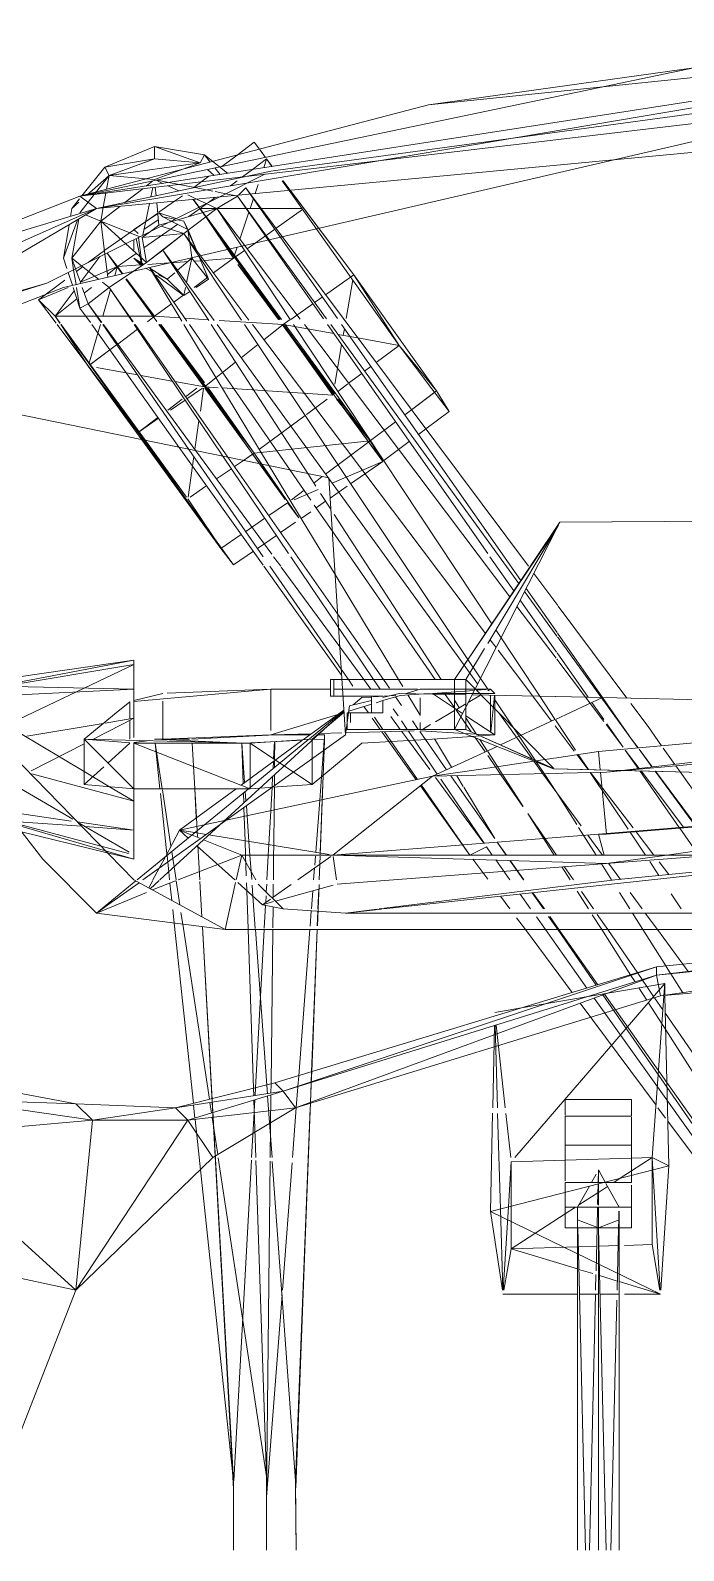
# Model space of a CAD drawing. Header units: millimetres. Extents: x -21051 to 202668, y -15646 to 13691.
# Drawn here: x -10255.4 to -10130.4, y -6365 to -6073.8 of the extents above; entities that cross this region are included whole.
import ezdxf

# ---------------------------------------------------------------- set-up
doc = ezdxf.new("R2010")
doc.units = ezdxf.units.MM
doc.layers.add('G-IMPT', color=8, linetype='Continuous', lineweight=5)
doc.layers.add('I-FURN', color=30, linetype='Continuous', lineweight=5)
doc.layers.get('0').off()
doc.layers.get('I-FURN').off()

# ---------------------------------------------------------------- blocks, each defined once
blk = doc.blocks.new('Aeron_Work_Chair_3485 - Aeron Work Chair_dwg-V4-00_Ground floor')
at = {"layer": 'G-IMPT'}
for p, q in [((-267.49, 201.61), (-239.71, 264.32)), ((-142.88, 211.93), (-209.55, 263.52)), ((-138.91, 194.47), (-200.82, 254.79)), ((-200.82, 254.79), (-138.91, 194.47)), ((-269.88, 204.79), (-255.59, 241.3)), ((-267.49, 201.61), (-255.59, 241.3)), ((-92.87, 202.41), (-89.94, 235.33)), ((-60.33, 205.58), (-86.77, 234.88)), ((-60.33, 205.58), (-65.98, 231.96)), ((-253.21, 211.14), (-248.44, 227.81)), ((-176.21, 227.81), (-180.98, 194.47)), ((-180.98, 194.47), (-174.63, 227.81)), ((-180.18, 194.47), (-174.63, 227.81)), ((-175.42, 194.47), (-176.21, 227.81)), ((-173.83, 227.81), (-175.42, 194.47)), ((-159.66, 203.99), (-173.83, 227.81)), ((-96.84, 229.39), (-96.04, 205.58)), ((-96.84, 229.39), (-92.87, 202.41)), ((-267.49, 201.61), (-254, 224.63)), ((-252.41, 207.96), (-245.27, 226.22)), ((-252.41, 207.96), (-245.27, 226.22)), ((-162.72, 227.01), (-150.53, 206.19)), ((-100.01, 227.01), (-96.04, 205.58)), ((-9.53, 225.42), (-60.33, 205.58)), ((-9.53, 225.42), (-60.33, 205.58)), ((-215.9, 157.16), (-229.39, 223.04)), ((-167.1, 221.94), (-180.18, 194.47)), ((-253.21, 211.14), (-250.4, 220.11)), ((-152.02, 219.01), (-150.18, 206.45)), ((-149.17, 204.5), (-150.12, 217.54)), ((-145.36, 200.78), (-149.79, 217.28)), ((-149.48, 217.04), (-144.47, 199.9)), ((-148.12, 215.99), (-144.12, 199.56)), ((-253.79, 207.71), (-250.03, 212.73)), ((-250.03, 212.73), (-252.41, 207.07)), ((-245.55, 209.36), (-250.03, 212.73)), ((-250.03, 212.73), (-245.55, 209.36)), ((-246.86, 209.55), (-250.03, 212.73)), ((-250.03, 212.73), (-246.86, 209.55)), ((-168.88, 200.34), (-166.45, 214.96)), ((-164.98, 203.99), (-159.8, 214.11)), ((-153.99, 194.47), (-159.24, 214.03)), ((-269.71, 178.12), (-253.21, 211.14)), ((-142.88, 211.93), (-132.56, 201.61)), ((-287.34, 57.15), (-252.41, 207.96)), ((-287.34, 57.15), (-252.41, 207.96)), ((-265.34, 205.28), (-257.97, 207.96)), ((-257.97, 207.96), (-264.4, 206.89)), ((-257.97, 207.96), (-256.01, 207.31)), ((-255.25, 207.06), (-252.81, 206.24)), ((-251.74, 205.89), (-246.86, 209.55)), ((-250.2, 205.37), (-246.86, 209.55)), ((-250.2, 205.37), (-246.86, 209.55)), ((-245.56, 208.68), (-246.86, 209.55)), ((-246.86, 209.55), (-245.56, 208.61)), ((-245.56, 208.62), (-246.86, 209.55)), ((-245.56, 208.68), (-246.86, 209.55)), ((-246.86, 203.66), (-246.86, 209.55)), ((-223.15, 192.56), (-245.27, 209.15)), ((-245.27, 209.15), (-224.63, 193.67)), ((-237.33, 203.2), (-245.27, 208.49)), ((-237.33, 203.2), (-245.27, 208.49)), ((-224.63, 193.67), (-245.27, 208.42)), ((-245.27, 208.4), (-223.09, 192.27)), ((-269.88, 204.79), (-301.62, 0)), ((-294.48, 87.31), (-269.88, 204.79)), ((-269.88, 204.79), (-287.34, 138.11)), ((-287.34, 57.15), (-269.88, 204.79)), ((-269.92, 204.44), (-275.43, 200.03)), ((-266.7, 204.79), (-270.2, 202.07)), ((-269.88, 204.79), (-267.49, 201.61)), ((-267.49, 206.37), (-269.36, 204.88)), ((-268.72, 205), (-267.49, 206.37)), ((-265.99, 206.63), (-267.49, 206.37)), ((-257.97, 206.37), (-265.51, 205)), ((-265.11, 200.82), (-257.97, 206.37)), ((-258.29, 200.98), (-253.45, 204.6)), ((-257.97, 206.37), (-255.77, 206.01)), ((-257.97, 206.37), (-255.95, 205.64)), ((-257.97, 206.37), (-256.52, 204.51)), ((-256.52, 204.51), (-253.97, 201.23)), ((-253.4, 204.72), (-256.38, 197.64)), ((-256.35, 204.3), (-255.47, 205.47)), ((-255.95, 205.64), (-253.18, 204.63)), ((-255.77, 206.01), (-252.97, 205.54)), ((-252.41, 206.11), (-248.44, 204.79)), ((-252.41, 205.45), (-248.44, 204.79)), ((-252.41, 204.35), (-249.24, 203.2)), ((-252.41, 202.6), (-251.33, 203.96)), ((-252.41, 202.6), (-251.33, 203.96)), ((-249.24, 203.2), (-248.44, 204.79)), ((-245.65, 202.8), (-248.44, 204.79)), ((-165.89, 203.99), (-168.22, 201.15)), ((-165.89, 203.99), (-157.16, 203.99)), ((-165.89, 203.99), (-156.37, 194.47)), ((-165.89, 203.99), (-165.16, 195.22)), ((-165.89, 203.99), (-165.1, 172.24)), ((-157.16, 203.99), (-160.59, 200.23)), ((-156.76, 199.12), (-159.66, 203.99)), ((-157.16, 203.99), (-156.37, 194.47)), ((-150.02, 205.29), (-148.43, 194.47)), ((-149.99, 205.27), (-144.21, 195.4)), ((-96.04, 205.58), (-95.25, 186.53)), ((-96.04, 205.58), (-92.87, 202.41)), ((-92.87, 202.41), (-60.33, 205.58)), ((-92.87, 184.15), (-60.33, 205.58)), ((-85.73, 179.39), (-60.33, 205.58)), ((-60.33, 205.58), (-85.73, 179.39)), ((-301.62, 0), (-267.49, 201.61)), ((-267.49, 201.61), (-286.54, 0)), ((-273.84, 199.23), (-270.08, 203.47)), ((-270.49, 201.84), (-273.84, 199.23)), ((-267.49, 201.61), (-269.66, 191.49)), ((-265.11, 200.82), (-266.27, 203.71)), ((-259.49, 200.12), (-257.18, 203.2)), ((-252.41, 199.23), (-249.24, 203.2)), ((-245.69, 200.6), (-249.24, 203.2)), ((-245.69, 200.74), (-249.24, 203.2)), ((-246.86, 201.55), (-246.86, 203.66)), ((-246.86, 195.49), (-246.86, 201.45)), ((-221.76, 185.79), (-245.27, 202.53)), ((-243.63, 201.36), (-245.27, 200.88)), ((-237.9, 203.03), (-243.63, 201.36)), ((-240.42, 199.08), (-237.55, 202.9)), ((-240.42, 199.08), (-237.61, 202.83)), ((-237.33, 203.2), (-223.23, 192.94)), ((-224.63, 193.67), (-237.33, 203.2)), ((-224.63, 193.67), (-237.33, 203.2)), ((-236.04, 195.95), (-237.06, 201.65)), ((-168.22, 201.15), (-170.66, 198.17)), ((-166.93, 200.19), (-165.89, 202.22)), ((-148.43, 194.47), (-149.11, 203.77)), ((-136.52, 192.09), (-132.56, 201.61)), ((-132.56, 201.61), (-134.55, 198.83)), ((-134.36, 199.41), (-132.56, 201.61)), ((-132.56, 201.61), (-129.38, 177.01)), ((-92.87, 202.41), (-95.25, 186.53)), ((-92.87, 202.41), (-92.87, 184.15)), ((-279.4, 190.5), (-275.43, 200.03)), ((-277.02, 190.5), (-275.43, 200.03)), ((-273.84, 199.23), (-277.02, 190.5)), ((-273.84, 199.23), (-276.23, 181.77)), ((-273.84, 199.23), (-275.43, 200.03)), ((-271.2, 199.71), (-273.84, 199.23)), ((-273.84, 199.23), (-273.2, 192.11)), ((-267.77, 200.34), (-270.46, 199.85)), ((-265.11, 200.82), (-267.91, 197.18)), ((-265.11, 200.82), (-267.71, 200.35)), ((-266.63, 189.92), (-259.56, 200.03)), ((-265.11, 200.82), (-262.11, 193.32)), ((-265.11, 200.82), (-258.76, 200.03)), ((-265.11, 200.82), (-260.76, 196.03)), ((-258.98, 199.59), (-256.38, 197.64)), ((-258.98, 199.59), (-255.04, 196.63)), ((-258.98, 199.59), (-256.38, 197.64)), ((-256.35, 197.71), (-258.97, 199.6)), ((-255.02, 196.72), (-258.97, 199.6)), ((-258.76, 200.03), (-254.38, 199.48)), ((-256.38, 197.64), (-257.94, 198.81)), ((-257.18, 192.09), (-252.41, 199.23)), ((-256.38, 197.64), (-254.87, 199.54)), ((-256.34, 197.7), (-254.87, 199.54)), ((-254.69, 198.14), (-256.3, 197.67)), ((-253.4, 200.5), (-252.41, 199.23)), ((-245.79, 194.6), (-252.41, 199.23)), ((-245.79, 194.76), (-252.41, 199.23)), ((-246.86, 200.42), (-251.97, 198.93)), ((-221.38, 183.93), (-245.27, 200.45)), ((-221.11, 182.59), (-245.27, 200.29)), ((-241.4, 197.78), (-240.42, 199.08)), ((-241.4, 197.78), (-240.42, 199.08)), ((-170.66, 198.17), (-173.04, 195.26)), ((-169.86, 194.47), (-168.95, 199.96)), ((-168.95, 196.25), (-166.93, 200.19)), ((-161.32, 199.42), (-165.1, 195.26)), ((-153.99, 194.47), (-156.76, 199.12)), ((-143.95, 195.53), (-145.35, 200.75)), ((-144.46, 199.88), (-142.88, 194.47)), ((-144.11, 199.54), (-142.88, 194.47)), ((-138.71, 194.11), (-134.36, 199.41)), ((-134.55, 198.83), (-138.37, 193.49)), ((-268.65, 196.22), (-271.3, 192.78)), ((-260.76, 196.03), (-257.18, 192.09)), ((-258.92, 194.01), (-256.38, 197.64)), ((-256.7, 193.2), (-256.38, 197.64)), ((-255.04, 196.63), (-256.38, 197.64)), ((-255.04, 196.63), (-256.38, 197.64)), ((-255.04, 196.63), (-256.38, 197.64)), ((-255.01, 196.74), (-256.34, 197.7)), ((-246.86, 190.5), (-254.01, 195.86)), ((-246.86, 190.5), (-254.01, 195.86)), ((-254.01, 195.86), (-246.86, 190.5)), ((-246.86, 190.5), (-254.01, 195.86)), ((-246.86, 190.84), (-253.99, 196)), ((-245.86, 190.07), (-253.99, 195.98)), ((-246.86, 190.5), (-246.86, 195.35)), ((-244.37, 193.81), (-241.55, 197.57)), ((-244.37, 193.81), (-241.55, 197.57)), ((-235.65, 193.8), (-236.04, 195.95)), ((-169.73, 195.26), (-173.04, 195.26)), ((-169.86, 194.47), (-168.95, 196.25)), ((-165.89, 195.26), (-169.46, 195.26)), ((-268.45, 191.49), (-262.38, 192.79)), ((-265.32, 189.8), (-263.48, 192.55)), ((-265.02, 192.22), (-263.52, 194.47)), ((-264.48, 186.07), (-259.95, 192.55)), ((-262.73, 193.67), (-263.52, 194.47)), ((-261.94, 192.88), (-263.13, 191.29)), ((-262.73, 184.94), (-261.94, 192.88)), ((-261.98, 193.58), (-256.63, 192.91)), ((-257.18, 192.09), (-261.94, 192.88)), ((-261.74, 194.07), (-256.61, 192.93)), ((-261.54, 194.47), (-259.34, 194.47)), ((-257.97, 194.47), (-256.86, 192.99)), ((-257.97, 194.47), (-256.82, 192.63)), ((-256.54, 193.04), (-257.97, 194.47)), ((-256.06, 192.23), (-255.47, 191.06)), ((-220.05, 177.42), (-245.27, 194.42)), ((-219.85, 176.46), (-245.27, 194.24)), ((-234.46, 187.13), (-235.54, 193.16)), ((-224.63, 193.67), (-227.49, 189.87)), ((-227.33, 189.75), (-224.63, 193.67)), ((-223.16, 192.63), (-224.63, 193.67)), ((-224.63, 193.67), (-223.16, 192.62)), ((-223.15, 192.56), (-224.63, 193.67)), ((-223.15, 192.56), (-224.63, 193.67)), ((-223.23, 192.94), (-202.41, 177.8)), ((-202.41, 177.8), (-223.16, 192.63)), ((-223.16, 192.62), (-199.23, 175.42)), ((-212.25, 184.39), (-223.15, 192.56)), ((-212.25, 184.39), (-223.15, 192.56)), ((-212.25, 184.39), (-223.15, 192.56)), ((-223.09, 192.27), (-212.25, 184.38)), ((-180.98, 194.47), (-180.18, 194.47)), ((-175.42, 194.47), (-180.98, 194.47)), ((-169.86, 194.47), (-180.18, 194.47)), ((-166.16, 194.47), (-175.42, 194.47)), ((-173.11, 194.47), (-175.42, 168.27)), ((-173.24, 194.47), (-174.63, 188.91)), ((-169.86, 194.47), (-166.16, 194.47)), ((-138.91, 192.75), (-166.69, 153.99)), ((-165.2, 194.47), (-165.58, 191.43)), ((-165.1, 194.47), (-156.37, 194.47)), ((-156.37, 194.47), (-165.1, 194.47)), ((-165.1, 194.47), (-156.37, 194.47)), ((-165.1, 194.47), (-156.37, 172.24)), ((-165.1, 172.24), (-165.1, 194.47)), ((-156.37, 194.47), (-148.43, 194.47)), ((-156.37, 172.24), (-156.37, 194.47)), ((-153.99, 194.47), (-156.37, 194.47)), ((-153.99, 194.47), (-143.67, 194.47)), ((-148.43, 194.47), (-143.67, 194.47)), ((-144.69, 186.81), (-138.91, 193.87)), ((-143.67, 194.47), (-142.88, 194.47)), ((-138.91, 194.47), (-129.38, 177.01)), ((-138.91, 194.47), (-129.38, 177.01)), ((-279.4, 190.5), (-277.81, 180.98)), ((-276.23, 181.77), (-279.4, 190.5)), ((-277.02, 190.5), (-279.4, 190.5)), ((-276.23, 181.77), (-277.02, 190.5)), ((-273.05, 190.5), (-275.08, 184.93)), ((-269.66, 191.49), (-274.64, 168.27)), ((-273.2, 192.11), (-273.05, 190.5)), ((-272.96, 190.05), (-272.51, 187.8)), ((-272.92, 190.23), (-272.33, 188.96)), ((-271.85, 192.06), (-272.8, 190.83)), ((-271.58, 190.37), (-269.94, 190.22)), ((-271.53, 190.83), (-269.72, 191.21)), ((-268.91, 186.67), (-266.8, 189.68)), ((-268.58, 190.09), (-264.32, 189.71)), ((-266.7, 189.71), (-265.59, 186.37)), ((-266.7, 189.71), (-265.91, 188.91)), ((-266.56, 189.91), (-265.11, 192.09)), ((-264.85, 187.85), (-264.32, 189.71)), ((-263.13, 191.29), (-264.32, 189.71)), ((-262.73, 184.94), (-257.18, 192.09)), ((-259.56, 188.91), (-257.18, 192.09)), ((-257.09, 187.78), (-256.8, 191.83)), ((-245.96, 184.33), (-256.24, 191.44)), ((-245.94, 185.3), (-256.22, 191.51)), ((-255.95, 191.24), (-254.85, 189.48)), ((-254.85, 189.48), (-254, 188.12)), ((-254.81, 189.74), (-254, 188.12)), ((-254.75, 190.18), (-250.89, 185.03)), ((-249.23, 187.28), (-246.86, 190.5)), ((-246.86, 190.5), (-245.83, 191.86)), ((-246.54, 185.66), (-246.86, 190.5)), ((-233.39, 181.1), (-245.27, 189.69)), ((-233.36, 180.98), (-245.27, 189.63)), ((-233.36, 180.98), (-245.27, 189.38)), ((-233.36, 180.98), (-245.27, 189.38)), ((-221.64, 172.57), (-245.27, 189.37)), ((-245.27, 189.35), (-233.13, 180.52)), ((-234.16, 180.98), (-245.27, 189.31)), ((-165.89, 183.83), (-165.89, 190.5)), ((-165.89, 190.5), (-165.1, 173.83)), ((-156.37, 189.49), (-165.1, 190.42)), ((-156.37, 189.06), (-165.1, 190.38)), ((-164.02, 162.14), (-138.91, 189.49)), ((-143.88, 188.16), (-155.47, 189.39)), ((-143.35, 188.45), (-141.15, 189.62)), ((-141.15, 189.62), (-138.91, 190.82)), ((-138.81, 190.87), (-137.36, 191.64)), ((-138.78, 189.63), (-137.2, 191.35)), ((-136.98, 190.93), (-138.7, 186.52)), ((-272.51, 187.8), (-271.52, 182.84)), ((-271.87, 187.96), (-270.87, 185.84)), ((-269.95, 185.17), (-268.91, 186.67)), ((-267.49, 178.59), (-264.85, 187.85)), ((-265.91, 188.91), (-265.11, 187.33)), ((-265.91, 188.91), (-265.45, 186.64)), ((-265.04, 187.18), (-263.52, 184.15)), ((-262.73, 184.94), (-264.16, 189.23)), ((-262.73, 184.94), (-259.56, 188.91)), ((-246.04, 179.11), (-259.56, 188.91)), ((-246.03, 180.16), (-259.56, 188.91)), ((-257.35, 184.1), (-257.13, 187.15)), ((-254, 188.12), (-255.22, 186.66)), ((-254, 188.12), (-250.83, 184.94)), ((-250.97, 184.91), (-249.57, 186.82)), ((-233.36, 180.98), (-234.37, 186.61)), ((-228.9, 187.98), (-230.98, 185.21)), ((-230.82, 184.68), (-228.88, 187.49)), ((-175.42, 168.27), (-174.66, 188.1)), ((-173.15, 188.91), (-165.89, 188.91)), ((-165.89, 188.91), (-166.69, 168.27)), ((-156.63, 172.24), (-144.69, 186.81)), ((-145.35, 187.38), (-156.16, 189.02)), ((-148.43, 185.74), (-143.35, 188.45)), ((-143.01, 187.03), (-144.34, 187.23)), ((-142.31, 188), (-143.6, 188.13)), ((-141.4, 186.78), (-143.01, 187.03)), ((-140.46, 187.8), (-142.31, 188)), ((-138.91, 186.41), (-141.4, 186.78)), ((-138.91, 187.64), (-140.46, 187.8)), ((-134.11, 185.68), (-138.7, 186.37)), ((-134.95, 187.22), (-138.29, 187.57)), ((-130.64, 186.76), (-133.26, 187.04)), ((-96.11, 183.09), (-130.64, 186.76)), ((-95.25, 186.53), (-100.01, 167.48)), ((-95.25, 186.53), (-98.42, 165.89)), ((-92.87, 184.15), (-95.25, 186.53)), ((-275.08, 184.93), (-276.23, 181.77)), ((-270.1, 184.18), (-269.38, 182.63)), ((-262.73, 184.94), (-267.49, 178.59)), ((-267.49, 181.77), (-265.96, 183.96)), ((-265.35, 186.11), (-265.11, 184.94)), ((-265.11, 184.94), (-263.6, 184.29)), ((-265.11, 184.94), (-263.52, 184.15)), ((-263.37, 184.09), (-259.4, 182.43)), ((-263.35, 184.12), (-261.25, 183.82)), ((-263.13, 184.09), (-259.59, 182.58)), ((-246.13, 173.88), (-262.73, 184.94)), ((-246.15, 172.45), (-262.73, 184.94)), ((-261, 183.79), (-258.11, 183.38)), ((-255.68, 186.1), (-257.97, 183.36)), ((-253.32, 184.39), (-257.97, 183.36)), ((-250.83, 184.94), (-252.41, 184.59)), ((-250.83, 184.94), (-251.61, 183.77)), ((-246.2, 180.27), (-246.48, 184.69)), ((-218.23, 168.55), (-245.27, 184.89)), ((-217.42, 164.59), (-245.27, 183.85)), ((-233.1, 181.35), (-231.07, 184.31)), ((-231.45, 184.58), (-233.07, 182.42)), ((-199.18, 169.7), (-221.76, 185.79)), ((-200.82, 169.71), (-221.38, 183.93)), ((-212.24, 184.11), (-218.2, 183.25)), ((-212.23, 183.71), (-214.31, 180.69)), ((-214.31, 180.69), (-212.23, 183.71)), ((-204.31, 179.07), (-211.93, 184.15)), ((-202.41, 177.8), (-211.93, 184.15)), ((-148.43, 185.74), (-156.37, 174.89)), ((-148.43, 185.74), (-149.44, 181.02)), ((-148.43, 185.74), (-149.44, 181.02)), ((-148.43, 185.74), (-146.93, 184.07)), ((-148.43, 185.74), (-147.96, 182.82)), ((-148.43, 185.74), (-147.49, 183.39)), ((-138.91, 186), (-143.67, 173.83)), ((-130.43, 185.12), (-132.65, 185.46)), ((-96.88, 180.03), (-130.43, 185.12)), ((-92.87, 184.15), (-98.42, 165.89)), ((-92.87, 184.15), (-95.25, 163.51)), ((-92.87, 184.15), (-85.73, 179.39)), ((-276.23, 181.77), (-277.81, 180.98)), ((-276.53, 179.37), (-277.81, 180.98)), ((-276.41, 179.85), (-277.81, 180.98)), ((-273.7, 180.11), (-271.55, 182.98)), ((-271.52, 182.84), (-270.82, 179.36)), ((-269.3, 182.47), (-268.45, 180.65)), ((-269.22, 183.06), (-267.78, 181.99)), ((-269.22, 183.06), (-267.78, 181.99)), ((-269.22, 183.06), (-267.78, 181.99)), ((-269.21, 183.11), (-267.74, 182.06)), ((-269.21, 183.1), (-267.75, 182.04)), ((-268.45, 180.65), (-267.49, 178.59)), ((-267.49, 181.77), (-268.41, 180.55)), ((-267.49, 181.77), (-268.41, 180.55)), ((-267.74, 182.06), (-246.25, 166.71)), ((-246.25, 166.59), (-267.49, 181.77)), ((-267.49, 181.77), (-267.49, 172.96)), ((-265.96, 180.64), (-246.26, 166.22)), ((-265.91, 180.71), (-258.18, 175.12)), ((-265.91, 180.71), (-257.97, 175.42)), ((-265.91, 180.71), (-257.97, 175.42)), ((-265.91, 180.71), (-257.97, 175.42)), ((-258.23, 181.95), (-254, 180.18)), ((-254, 180.18), (-257.97, 183.36)), ((-257.97, 175.42), (-257.57, 181.05)), ((-257.52, 181.65), (-257.43, 182.93)), ((-257.52, 181.69), (-254.35, 180.33)), ((-254.29, 180.41), (-252.41, 182.96)), ((-252.41, 182.56), (-254, 180.18)), ((-238.07, 175.01), (-233.36, 180.98)), ((-233.19, 178.34), (-233.36, 180.98)), ((-220.76, 171.97), (-233.12, 180.91)), ((-220.66, 171.45), (-233.12, 180.79)), ((-220.66, 171.45), (-233.12, 180.79)), ((-228.7, 181.75), (-233.11, 181.12)), ((-221.4, 182.8), (-226.87, 182.02)), ((-201.33, 168.09), (-221.11, 182.59)), ((-218.2, 183.25), (-220.03, 182.99)), ((-166.69, 167.48), (-165.89, 183.36)), ((-156.37, 182.83), (-165.1, 183.31)), ((-156.37, 182.82), (-165.1, 183.31)), ((-150.89, 182.53), (-156.37, 182.83)), ((-150.84, 182.52), (-156.37, 182.82)), ((-148.32, 182.37), (-150.79, 182.51)), ((-148.32, 182.39), (-150.78, 182.52)), ((-149.44, 181.02), (-150.27, 177.12)), ((-149.44, 181.02), (-150.27, 177.12)), ((-147.06, 182.32), (-148.32, 182.39)), ((-147.06, 182.3), (-148.32, 182.37)), ((-147.96, 182.82), (-147.6, 180.62)), ((-147.46, 183.31), (-146.82, 181.71)), ((-146.59, 181.13), (-143.67, 173.83)), ((-138.91, 181.85), (-145.59, 182.22)), ((-138.91, 181.87), (-145.57, 182.23)), ((-145.42, 182.4), (-138.91, 175.15)), ((-131.82, 181.47), (-138.58, 181.85)), ((-131.81, 181.45), (-138.58, 181.83)), ((-36.28, 176.2), (-129.94, 181.37)), ((-23.81, 175.42), (-129.94, 181.35)), ((-93.28, 182.79), (-95.78, 183.06)), ((-23.81, 175.42), (-93.03, 182.77)), ((-274.26, 176.53), (-276.53, 179.37)), ((-274.04, 177.95), (-275.29, 178.95)), ((-273.86, 179.1), (-274.99, 180.38)), ((-274.06, 169.44), (-269.71, 178.12)), ((-270.74, 178.93), (-270.33, 176.89)), ((-267.49, 178.59), (-269.88, 174.63)), ((-268.68, 180.18), (-269.64, 178.91)), ((-268.68, 180.18), (-269.64, 178.91)), ((-246.28, 164.56), (-267.49, 178.59)), ((-246.32, 162.63), (-267.49, 178.59)), ((-257.97, 175.42), (-255.16, 179.23)), ((-245.27, 165.89), (-246.06, 178.15)), ((-216.73, 161.2), (-245.27, 179.67)), ((-180.04, 131.25), (-245.27, 178.55)), ((-233.14, 180.25), (-220.66, 171.45)), ((-233.13, 180.52), (-220.66, 171.45)), ((-215.72, 178.64), (-217.67, 175.81)), ((-217.67, 175.81), (-215.72, 178.64)), ((-202.41, 177.8), (-205.08, 173.91)), ((-205.08, 173.91), (-202.41, 177.8)), ((-199.23, 175.42), (-202.41, 177.8)), ((-202.41, 177.8), (-199.23, 175.42)), ((-147.52, 180.12), (-143.79, 157.11)), ((-94.24, 179.63), (-96.26, 179.94)), ((-85.73, 179.39), (-95.25, 163.51)), ((-95.25, 163.51), (-85.73, 179.39)), ((-86.3, 178.43), (-93.4, 179.5)), ((-24.61, 169.07), (-85.66, 178.33)), ((-277.75, 174.7), (-275.57, 177.62)), ((-271.83, 175.98), (-272.79, 174.7)), ((-271.83, 175.98), (-272.79, 174.7)), ((-270.33, 176.89), (-269.99, 175.2)), ((-260.11, 174.7), (-258.55, 175.22)), ((-257.97, 175.42), (-259.47, 173.29)), ((-259.47, 173.29), (-258.26, 175.01)), ((-231.78, 156.37), (-233.14, 177.56)), ((-201.44, 164.87), (-220.05, 177.42)), ((-189.85, 155.48), (-219.85, 176.46)), ((-218.07, 175.22), (-219.25, 173.51)), ((-219.25, 173.51), (-218.07, 175.22)), ((-199.23, 175.42), (-201.85, 171.61)), ((-150.33, 176.81), (-158.75, 137.32)), ((-150.33, 176.81), (-158.75, 137.32)), ((-143.67, 173.83), (-138.91, 174.89)), ((-143.67, 173.83), (-138.91, 174.89)), ((-138.41, 175), (-129.38, 177.01)), ((-138.41, 175), (-129.38, 177.01)), ((-129.38, 177.01), (-129.38, -177.01)), ((-23.82, 175.33), (-85.23, 171.96)), ((-22.22, 175.42), (-36.28, 176.2)), ((-23.81, 175.42), (-10.55, 175.42)), ((-22.22, 175.42), (-23.81, 175.42)), ((-22.22, 175.42), (-10.55, 175.42)), ((-280.19, 171.45), (-277.75, 174.7)), ((-273.55, 173.69), (-274.99, 171.77)), ((-273.55, 173.69), (-274.99, 171.77)), ((-270.06, 174.44), (-271.46, 173.04)), ((-270.28, 172.15), (-271.46, 173.04)), ((-270.27, 172.21), (-271.46, 173.04)), ((-198.98, 118.96), (-270.28, 172.15)), ((-246.43, 155.53), (-270.27, 172.21)), ((-246.39, 158.2), (-269.88, 174.63)), ((-246.4, 157.6), (-269.88, 174.63)), ((-269.41, 171.6), (-267.49, 172.24)), ((-267.49, 172.9), (-267.49, 170.26)), ((-266.8, 172.47), (-261.65, 174.19)), ((-262.28, 169.31), (-259.81, 172.8)), ((-259.81, 172.8), (-262.28, 169.31)), ((-256.86, 174.17), (-252.41, 170.95)), ((-246.25, 166.81), (-256.81, 174.57)), ((-246.25, 166.63), (-256.81, 174.55)), ((-247.08, 167.25), (-256.81, 174.55)), ((-246.25, 166.63), (-256.81, 174.55)), ((-181.12, 130.53), (-245.27, 173.3)), ((-241.44, 170.75), (-238.91, 173.94)), ((-218.61, 170.42), (-221.64, 172.57)), ((-220.66, 171.45), (-219.25, 173.51)), ((-219.25, 173.51), (-220.46, 171.75)), ((-205.67, 173.06), (-208.17, 169.41)), ((-208.17, 169.41), (-205.67, 173.06)), ((-165.89, 160.34), (-165.1, 172.24)), ((-165.85, 160.99), (-156.63, 172.24)), ((-165.13, 173.3), (-165.68, 162.16)), ((-157.05, 173.97), (-165.53, 162.36)), ((-157.34, 173.57), (-165.1, 173.83)), ((-157.55, 173.28), (-165.1, 173.83)), ((-165.1, 172.24), (-156.37, 172.24)), ((-159.56, 163.93), (-165.1, 172.24)), ((-156.56, 169.41), (-156.37, 172.24)), ((-154.03, 173.02), (-155.88, 173.16)), ((-153.65, 173.44), (-155.59, 173.51)), ((-151.19, 172.82), (-153.09, 172.95)), ((-151.07, 173.36), (-152.77, 173.41)), ((-146.28, 172.46), (-151.19, 172.82)), ((-146.4, 173.2), (-151.07, 173.36)), ((-143.67, 173.1), (-146.4, 173.2)), ((-143.67, 172.27), (-146.28, 172.46)), ((-143.67, 173.83), (-138.91, 171.11)), ((-143.67, 173.83), (-138.91, 171.11)), ((-143.67, 173.83), (-143.67, -173.83)), ((-139.7, 172.97), (-143.66, 173.1)), ((-138.98, 171.92), (-143.64, 172.26)), ((-138.4, 174.59), (-134.14, 169.86)), ((-136.85, 172.87), (-138.35, 172.92)), ((-135.79, 171.69), (-137.87, 171.84)), ((-129.56, 172.63), (-136.85, 172.87)), ((-98.99, 171.59), (-129.38, 172.62)), ((-85.73, 171.93), (-94.33, 171.46)), ((-280.19, 171.45), (-278.87, 170.45)), ((-280.19, 171.45), (-278.87, 170.45)), ((-278.87, 170.45), (-277.31, 169.29)), ((-278.87, 170.45), (-277.31, 169.29)), ((-274.99, 171.77), (-277.02, 169.07)), ((-274.99, 171.77), (-277.02, 169.07)), ((-277.02, 169.07), (-275.33, 169.63)), ((-277.02, 169.07), (-275.57, 168.04)), ((-277.02, 169.07), (-275.58, 167.99)), ((-277.02, 169.07), (-275.58, 167.99)), ((-275.58, 167.99), (-277.02, 169.07)), ((-272.12, 170.7), (-270.36, 171.29)), ((-267.49, 170.26), (-267.49, 162.3)), ((-263.55, 167.51), (-262.37, 169.18)), ((-262.37, 169.18), (-263.55, 167.51)), ((-252.41, 170.95), (-246.25, 166.49)), ((-186.12, 127.19), (-245.27, 171.78)), ((-245.27, 165.89), (-242.36, 169.58)), ((-227.85, 161.69), (-221.39, 170.46)), ((-223.04, 149.23), (-220.66, 171.45)), ((-218.53, 169.98), (-220.66, 171.45)), ((-218.54, 170.03), (-220.66, 171.45)), ((-218.54, 170.03), (-220.66, 171.45)), ((-218.54, 170.03), (-220.66, 171.45)), ((-218.62, 170.42), (-220.46, 171.75)), ((-211.76, 165.54), (-218.61, 170.42)), ((-211.76, 165.52), (-218.54, 170.03)), ((-212.65, 166.11), (-218.54, 170.03)), ((-211.76, 165.52), (-218.54, 170.03)), ((-208.24, 162.91), (-218.53, 169.98)), ((-214.31, 167.31), (-218.28, 170.18)), ((-202.4, 170.8), (-204.89, 167.19)), ((-178.15, 154.73), (-198.98, 169.57)), ((-156.65, 167.99), (-156.56, 169.41)), ((-138.91, 169.01), (-143.59, 168.75)), ((-138.11, 170.66), (-133.35, 165.89)), ((-138.11, 170.66), (-133.35, 165.89)), ((-136.59, 169.13), (-138.09, 169.05)), ((-134.61, 169.24), (-135.84, 169.18)), ((-129.62, 171.24), (-135.79, 171.69)), ((-134.14, 169.86), (-135.21, 168.35)), ((-134.14, 169.86), (-134.74, 167.72)), ((-133.35, 165.89), (-134.14, 169.86)), ((-129.69, 169.51), (-134.03, 169.28)), ((-99.62, 169.05), (-129.38, 171.22)), ((-99.08, 171.2), (-129.38, 169.53)), ((-97.96, 168.93), (-99.62, 169.05)), ((-97.6, 171.28), (-99.08, 171.2)), ((-97.56, 171.54), (-98.99, 171.59)), ((-85.73, 168.03), (-97.51, 168.9)), ((-94.61, 171.44), (-96.77, 171.32)), ((-85.73, 171.14), (-96.71, 171.51)), ((-24.61, 169.07), (-85.18, 171.12)), ((-20.64, 169.07), (-85, 168.37)), ((-20.64, 169.07), (-59.45, 166.12)), ((-24.61, 169.07), (-10.55, 169.07)), ((-20.64, 169.07), (-10.55, 169.07)), ((-274.64, 168.27), (-297.66, 0)), ((-272.81, 166.08), (-270.97, 164.77)), ((-267.32, 162.17), (-263.72, 167.26)), ((-263.72, 167.26), (-267.32, 162.17)), ((-219.07, 146.84), (-245.27, 166.09)), ((-245.27, 166.01), (-231.78, 156.37)), ((-197.41, 155.97), (-218.23, 168.55)), ((-208.69, 168.66), (-211.14, 165.1)), ((-211.14, 165.1), (-208.69, 168.66)), ((-205.44, 166.39), (-207.4, 163.54)), ((-198.98, 166.37), (-200.82, 167.72)), ((-179.27, 154.8), (-198.98, 168.44)), ((-183.57, 155.08), (-198.84, 166.26)), ((-175.42, 168.27), (-175.42, 156.81)), ((-175.42, 168.27), (-167.52, 168.27)), ((-170.62, 155.42), (-166.69, 168.27)), ((-166.69, 168.27), (-166.9, 160.49)), ((-166.69, 167.48), (-166.69, 160.79)), ((-161.96, 167.53), (-165.42, 167.5)), ((-162.09, 167.73), (-165.41, 167.55)), ((-160.48, 167.55), (-161.75, 167.53)), ((-160.24, 167.84), (-161.58, 167.76)), ((-156.94, 167.59), (-159.05, 167.56)), ((-156.65, 168.03), (-158.72, 167.92)), ((-157.16, 160.34), (-156.65, 167.99)), ((-152.29, 167.64), (-156.68, 167.59)), ((-152.15, 168.28), (-156.62, 168.03)), ((-145.51, 167.71), (-152.29, 167.64)), ((-145.66, 168.64), (-152.15, 168.28)), ((-143.67, 168.75), (-145.66, 168.64)), ((-143.67, 167.73), (-145.51, 167.71)), ((-138.91, 167.78), (-143.57, 167.73)), ((-135.69, 167.82), (-138.07, 167.79)), ((-135.46, 168), (-138.02, 164.37)), ((-134.83, 167.38), (-137.91, 156.31)), ((-129.75, 167.88), (-133.74, 167.84)), ((-99.83, 168.21), (-129.38, 167.89)), ((-122.24, 94.46), (-100.01, 167.48)), ((-98.42, 165.89), (-100.01, 167.48)), ((-98.07, 168.23), (-99.83, 168.21)), ((-85.73, 168.36), (-97.71, 168.23)), ((-23.81, 163.51), (-84.97, 167.98)), ((-60.33, 166.05), (-84.72, 164.19)), ((-272.83, 165.93), (-271, 164.55)), ((-272.83, 165.93), (-271, 164.55)), ((-271, 164.55), (-272.83, 165.93)), ((-271, 164.55), (-254.79, 152.4)), ((-271, 164.55), (-267.49, 161.93)), ((-267.49, 161.93), (-271, 164.55)), ((-270.97, 164.77), (-241.3, 143.67)), ((-249.27, 160.22), (-246.28, 164.45)), ((-249.27, 160.22), (-246.28, 164.45)), ((-246.23, 164.53), (-245.27, 165.89)), ((-242.81, 164.16), (-245.27, 165.89)), ((-241.19, 162.83), (-245.27, 165.89)), ((-231.78, 156.37), (-245.27, 165.89)), ((-231.78, 156.37), (-245.27, 165.89)), ((-243.54, 156.21), (-245.27, 165.89)), ((-245.27, 165.5), (-223.04, 149.23)), ((-187.96, 125.96), (-245.27, 163.89)), ((-245.25, 165.77), (-231.94, 156.15)), ((-231.78, 156.37), (-242.81, 164.16)), ((-211.63, 160.58), (-217.42, 164.59)), ((-213.69, 159.23), (-211.72, 163.77)), ((-213.54, 161.9), (-211.73, 164.31)), ((-208.23, 162.91), (-211.17, 165.03)), ((-208.23, 162.92), (-211.14, 165.1)), ((-211.14, 165.1), (-208.23, 162.92)), ((-208.23, 162.92), (-211.14, 165.1)), ((-187.26, 155.31), (-200.82, 164.45)), ((-157.16, 160.34), (-159.56, 163.93)), ((-138.91, 163.12), (-143.39, 156.76)), ((-133.35, 165.89), (-132.56, 153.99)), ((-133.35, 165.89), (-132.56, 153.99)), ((-33.45, 163.08), (-129.38, 159.37)), ((-122.24, 94.46), (-98.42, 165.89)), ((-120.65, 94.46), (-98.42, 165.89)), ((-120.65, 94.46), (-95.25, 163.51)), ((-116.68, 93.66), (-95.25, 163.51)), ((-95.25, 163.51), (-116.68, 93.66)), ((-99.36, 163.08), (-101.4, 162.92)), ((-95.3, 163.39), (-99.3, 163.08)), ((-95.25, 163.51), (-98.42, 165.89)), ((-85.73, 164.12), (-95.25, 163.39)), ((-23.81, 163.51), (-95.17, 160.72)), ((-22.48, 163.5), (-95.17, 160.71)), ((-22.22, 163.51), (-33.45, 163.08)), ((-23.81, 163.51), (-10.55, 163.41)), ((-22.22, 163.51), (-23.81, 163.51)), ((-22.22, 163.51), (-10.55, 163.43)), ((-254.79, 152.4), (-267.49, 161.93)), ((-254.79, 152.4), (-267.49, 161.93)), ((-193.11, 122.52), (-245.27, 161.84)), ((-232.06, 155.99), (-241.19, 162.83)), ((-230.98, 157.45), (-228.04, 161.43)), ((-214.31, 159.64), (-216.73, 161.2)), ((-209.44, 160.61), (-208.15, 162.46)), ((-165.78, 162.03), (-171.44, 154.29)), ((-171.35, 154.29), (-165.94, 160.88)), ((-171.24, 154.28), (-164.02, 162.14)), ((-165.89, 160.34), (-166.89, 159.14)), ((-164.25, 160.34), (-165.89, 160.34)), ((-165.78, 160.23), (-165.89, 157.96)), ((-162.14, 160.34), (-164.25, 160.34)), ((-157.16, 160.34), (-163.05, 153.27)), ((-157.16, 160.34), (-162.14, 160.34)), ((-133.35, 160.49), (-136.82, 160.23)), ((-130.04, 160.74), (-132.99, 160.52)), ((-101.4, 162.92), (-129.38, 160.79)), ((-102.15, 160.45), (-129.38, 159.38)), ((-102.16, 160.44), (-129.38, 159.39)), ((-100.22, 160.51), (-102.16, 160.44)), ((-100.21, 160.52), (-102.15, 160.45)), ((-96.3, 160.66), (-100.1, 160.52)), ((-96.29, 160.68), (-100.09, 160.53)), ((-254.79, 152.4), (-251, 157.77)), ((-254.39, 152.98), (-251, 157.77)), ((-250.55, 158.41), (-249.52, 159.87)), ((-250.55, 158.41), (-249.52, 159.87)), ((-201.41, 126.75), (-245.27, 157.42)), ((-223.04, 149.23), (-216.63, 157.78)), ((-216.16, 158.41), (-214.93, 160.04)), ((-209.89, 156.77), (-212.93, 158.74)), ((-211.43, 157.77), (-210.17, 159.57)), ((-205.74, 156.51), (-210.7, 159.94)), ((-167.96, 157.86), (-170.96, 154.26)), ((-166.89, 159.14), (-167.96, 157.86)), ((-166.95, 158.96), (-167.07, 154.68)), ((-166.69, 159.24), (-166.69, 157.96)), ((-166.69, 157.96), (-165.89, 157.96)), ((-163.78, 158.04), (-165.89, 157.96)), ((-163.78, 158.04), (-165.72, 157.96)), ((-163.76, 158.07), (-165.71, 157.99)), ((-163.68, 158.19), (-165.68, 158.03)), ((-158.92, 158.23), (-163.78, 158.04)), ((-158.92, 158.23), (-163.78, 158.04)), ((-158.9, 158.26), (-163.76, 158.07)), ((-158.64, 158.57), (-163.68, 158.19)), ((-143.67, 158.82), (-158.92, 158.23)), ((-154.25, 158.41), (-158.92, 158.23)), ((-154.25, 158.43), (-158.9, 158.26)), ((-154.15, 158.91), (-158.64, 158.57)), ((-144.07, 158.83), (-154.25, 158.43)), ((-144.06, 158.81), (-154.25, 158.41)), ((-144.2, 159.67), (-154.15, 158.91)), ((-141.71, 159.86), (-143.44, 159.72)), ((-138.91, 159), (-143.43, 158.83)), ((-138.91, 159.01), (-141.89, 158.9)), ((-138.91, 159.02), (-141.87, 158.91)), ((-138.91, 160.07), (-141.18, 159.9)), ((-130.1, 159.34), (-138, 159.04)), ((-133.35, 159.24), (-137.14, 159.09)), ((-133.35, 159.23), (-137.14, 159.08)), ((-130.1, 159.36), (-132.91, 159.26)), ((-130.1, 159.36), (-132.91, 159.25)), ((-195.66, 120.81), (-245.27, 156.78)), ((-196.23, 120.43), (-245.27, 154.72)), ((-244.49, 154.18), (-243.22, 154.4)), ((-242.71, 151.59), (-243.4, 155.43)), ((-241.39, 154.71), (-233.86, 156.01)), ((-233.93, 153.49), (-232.48, 155.42)), ((-233.93, 153.49), (-232.48, 155.42)), ((-228.18, 153.43), (-230.98, 155.72)), ((-223.04, 149.23), (-230.98, 155.72)), ((-223.04, 149.23), (-230.98, 155.72)), ((-230.98, 155.45), (-228.18, 153.43)), ((-223.04, 149.23), (-230.98, 155.18)), ((-219.07, 146.84), (-214.87, 156.51)), ((-215.9, 157.16), (-166.69, 153.99)), ((-214.31, 153.65), (-212.03, 156.91)), ((-177.27, 135.67), (-208.87, 156.12)), ((-177.27, 136.81), (-205.74, 156.51)), ((-177.27, 143.8), (-197.41, 155.97)), ((-177.27, 146.69), (-189.85, 155.48)), ((-177.27, 148.58), (-187.09, 155.2)), ((-177.27, 150.46), (-183.57, 155.08)), ((-177.27, 153.42), (-179.27, 154.8)), ((-177.27, 156.81), (-174.09, 156.81)), ((-177.27, 156.81), (-177.27, 154.67)), ((-177.27, 156.81), (-177.27, 156.21)), ((-177.27, 156.21), (-177.27, 154.67)), ((-177.27, 156.21), (-174.17, 156.21)), ((-177.27, 154.67), (-177.27, 133.11)), ((-177.27, 154.67), (-177.27, 133.11)), ((-175.42, 156.21), (-175.42, 154.55)), ((-175.42, 154.55), (-175.42, 140.17)), ((-174.09, 156.21), (-174.09, 156.81)), ((-174.09, 154.47), (-174.09, 156.81)), ((-174.09, 154.47), (-174.09, 156.21)), ((-174.09, 148.98), (-174.09, 154.47)), ((-174.09, 148.98), (-174.09, 154.47)), ((-158.75, 137.32), (-143.67, 156.37)), ((-147.64, 105.57), (-143.67, 156.37)), ((-142.08, 103.98), (-143.67, 156.37)), ((-143.39, 156.33), (-138.91, 155.69)), ((-142.08, 103.98), (-138.11, 155.58)), ((-241.3, 143.67), (-254.79, 152.4)), ((-254.79, 152.4), (-232.57, 136.52)), ((-254.79, 152.4), (-241.3, 143.67)), ((-253.82, 152.57), (-246.46, 153.84)), ((-241.3, 143.67), (-242.71, 151.59)), ((-235.9, 150.87), (-234.03, 153.37)), ((-235.9, 150.87), (-234.03, 153.37)), ((-227.77, 153.13), (-223, 149.68)), ((-223.04, 149.23), (-227.77, 153.09)), ((-219.07, 146.84), (-214.78, 152.98)), ((-176.04, 152.57), (-177.27, 153.42)), ((-172.41, 152.51), (-173.83, 150.81)), ((-173.3, 148.98), (-172.24, 153.19)), ((-172.58, 148.98), (-171.25, 153.34)), ((-172.24, 153.19), (-170.92, 153.38)), ((-169.16, 153.63), (-170.92, 153.63)), ((-170.92, 153.63), (-170.92, 153.03)), ((-170.92, 148.98), (-170.92, 153.38)), ((-170.92, 148.98), (-170.92, 153.03)), ((-169.07, 153.03), (-170.92, 153.03)), ((-170.88, 153.39), (-166.69, 153.99)), ((-167.74, 153.63), (-169.16, 153.63)), ((-167.74, 133.11), (-167.74, 153.63)), ((-167.74, 153.63), (-167.74, 153.03)), ((-167.74, 133.11), (-167.74, 153.03)), ((-167.09, 153.93), (-167.45, 140.8)), ((-163.05, 153.27), (-165.1, 150.81)), ((-133.31, 147.9), (-132.56, 153.99)), ((-132.56, 153.99), (-133.31, 147.9)), ((-132.56, 153.99), (-133.3, 147.09)), ((-132.56, -153.99), (-132.56, 153.99)), ((-237.23, 149.1), (-236.33, 150.3)), ((-237.23, 149.1), (-236.33, 150.3)), ((-226.66, 144.41), (-223.07, 149.19)), ((-226.66, 144.41), (-223.07, 149.19)), ((-219.07, 146.84), (-223.04, 149.23)), ((-223.04, 149.23), (-219.07, 146.84)), ((-219.07, 146.84), (-223.04, 149.23)), ((-222.81, 149.54), (-219.07, 146.84)), ((-175.42, 149.1), (-177.27, 150.46)), ((-175.42, 147.33), (-177.27, 148.58)), ((-173.96, 148.64), (-174.14, 145.62)), ((-174.09, 146.79), (-174.09, 148.98)), ((-174.09, 146.79), (-174.09, 148.98)), ((-174.09, 148.98), (-170.92, 148.98)), ((-173.83, 150.81), (-173.94, 148.98)), ((-170.94, 149.59), (-172.14, 150.45)), ((-170.92, 146.79), (-170.92, 148.98)), ((-170.92, 146.79), (-170.92, 148.98)), ((-167.74, 147.32), (-169.88, 148.84)), ((-165.1, 150.81), (-165.89, 137.32)), ((-241.3, 143.67), (-238, 148.07)), ((-241.3, 143.67), (-238, 148.07)), ((-219.22, 146.65), (-222.88, 141.77)), ((-175.61, 145.52), (-177.27, 146.69)), ((-174.63, 143.67), (-173.84, 146.79)), ((-174.25, 143.52), (-173.25, 146.79)), ((-174.14, 145.62), (-174.21, 144.33)), ((-173.24, 146.84), (-172.85, 148.12)), ((-170.92, 146.79), (-173.22, 146.79)), ((-167.74, 146.83), (-170.08, 148.44)), ((-165.43, 145.23), (-167.29, 146.52)), ((-165.4, 145.65), (-167.28, 146.99)), ((-158.08, 140.44), (-165.4, 145.65)), ((-133.35, 146.65), (-143.67, 51.33)), ((-138.91, 102.39), (-133.35, 147.54)), ((-133.35, 147.54), (-138.91, 102.39)), ((-232.57, 136.52), (-241.3, 143.67)), ((-232.98, 137.43), (-241.3, 143.67)), ((-241.3, 143.67), (-232.57, 136.52)), ((-175.94, 143), (-177.27, 143.8)), ((-174.63, 143.67), (-174.36, 130.92)), ((-174.26, 143.52), (-174.53, 138.95)), ((-172.34, 143.24), (-173.99, 144.39)), ((-170.34, 143.91), (-171.7, 144.83)), ((-167.74, 143.48), (-170.18, 145.26)), ((-167.74, 142.16), (-169.4, 143.27)), ((-165.62, 141.93), (-167.38, 143.22)), ((-158.14, 140.18), (-165.43, 145.23)), ((-232.57, 136.52), (-228.97, 141.33)), ((-232.28, 136.91), (-228.97, 141.33)), ((-228.97, 141.33), (-227.99, 142.64)), ((-228.97, 141.33), (-227.99, 142.64)), ((-224.21, 140), (-225.28, 138.58)), ((-175.42, 139.7), (-174.6, 142.38)), ((-170.49, 139.7), (-174.35, 142.03)), ((-167.74, 140.03), (-169.35, 141.15)), ((-165.69, 140.77), (-167.42, 141.94)), ((-159.18, 136.39), (-165.69, 140.77)), ((-160.04, 137.84), (-165.62, 141.93)), ((-301.62, 0), (-287.34, 138.11)), ((-294.48, 87.31), (-287.34, 138.11)), ((-228.6, 134.14), (-232.98, 137.43)), ((-225.28, 138.58), (-228.6, 134.14)), ((-175.42, 139.7), (-175.42, 129.21)), ((-174.63, 137.32), (-175.2, 129.32)), ((-174.63, 137.32), (-174.63, 125.41)), ((-174.53, 138.95), (-174.61, 137.56)), ((-174.49, 137.12), (-170.79, 131.56)), ((-173.76, 139.7), (-170.38, 139.7)), ((-169.06, 139.7), (-167.74, 139.7)), ((-167.74, 139.25), (-168.66, 137.69)), ((-167.48, 139.7), (-166.98, 131.18)), ((-165.81, 138.68), (-167.31, 139.72)), ((-165.89, 137.32), (-166.4, 129.72)), ((-160.52, 133.68), (-165.92, 136.94)), ((-160, 134.61), (-165.81, 138.68)), ((-164.49, 124.93), (-158.75, 137.32)), ((-160.14, 128.04), (-158.75, 137.32)), ((-159.54, 103.98), (-158.75, 137.32)), ((-143.67, 130.18), (-157.07, 139.44)), ((-143.67, 130.18), (-156.93, 139.62)), ((-232.57, 136.52), (-230.98, 135.57)), ((-228.6, 134.14), (-232.57, 136.52)), ((-230.98, 135.57), (-228.6, 134.14)), ((-171.91, 133.11), (-174.45, 134.86)), ((-169.21, 136.76), (-171.36, 133.11)), ((-145.92, 127.49), (-158.55, 136.74)), ((-145.93, 127.45), (-158.19, 135.72)), ((-207.43, 112.94), (-177.27, 133.11)), ((-207.43, 112.94), (-167.74, 133.11)), ((-206.88, 113.22), (-177.27, 133.11)), ((-176.48, 128.67), (-180.04, 131.25)), ((-177.27, 133.11), (-177.27, 130.92)), ((-177.27, 130.92), (-177.27, 133.11)), ((-167.74, 133.11), (-177.27, 133.11)), ((-171.9, 132.19), (-173.31, 133.11)), ((-171.57, 132.74), (-172.65, 130.92)), ((-167.3, 129.92), (-171.52, 132.84)), ((-167.74, 130.92), (-167.74, 133.11)), ((-160.2, 114.13), (-167.74, 133.11)), ((-167.74, 130.92), (-167.74, 133.11)), ((-166.98, 131.18), (-166.85, 128.92)), ((-156.78, 131.42), (-158.86, 132.67)), ((-157.19, 132.65), (-158.83, 133.8)), ((-146.84, 125.41), (-157.09, 132.58)), ((-146.84, 125.41), (-156.66, 131.34)), ((-183.25, 127.33), (-177.27, 130.92)), ((-175.44, 126.75), (-181.11, 130.53)), ((-167.74, 130.92), (-177.27, 130.92)), ((-160.29, 114.13), (-177.27, 130.92)), ((-175.42, 129.09), (-175.42, 126.21)), ((-175.23, 128.9), (-175.42, 126.21)), ((-174.34, 129.75), (-174.02, 113.78)), ((-172.9, 130.48), (-174.31, 128.1)), ((-170.36, 130.92), (-166.69, 125.41)), ((-166.86, 128.93), (-169.92, 130.92)), ((-160.24, 114.13), (-167.74, 130.92)), ((-160.2, 114.13), (-167.74, 130.92)), ((-166.85, 128.91), (-166.69, 126.21)), ((-166.51, 128.14), (-166.69, 125.41)), ((-166.4, 129.72), (-166.5, 128.16)), ((-163.42, 127.24), (-166.17, 129.13)), ((-163.61, 126.83), (-165.82, 128.26)), ((-145.26, 127), (-143.67, 130.18)), ((-139.07, 126.75), (-142.86, 129.57)), ((-206.43, 113.44), (-184.22, 126.75)), ((-194.26, 121.75), (-200.82, 126.34)), ((-183.41, 125.15), (-184.95, 126.31)), ((-175.1, 126.75), (-175.42, 126.21)), ((-175.42, 126.21), (-174.63, 125.41)), ((-174.27, 126.21), (-167.22, 126.21)), ((-174.25, 125.45), (-167.18, 126.16)), ((-174.25, 125.41), (-166.69, 125.41)), ((-161.83, 117.67), (-173.43, 125.41)), ((-166.69, 126.21), (-166.69, 125.41)), ((-160.61, 124.89), (-163.49, 126.75)), ((-160.56, 125.26), (-162.72, 126.75)), ((-161.67, 117.83), (-160.14, 128.04)), ((-159.06, 124.22), (-160.56, 125.26)), ((-143.67, 125.87), (-145.26, 127)), ((-113.51, 125.41), (-114.39, 120.25)), ((-95.25, 124.88), (-111.04, 125.34)), ((-111, 125.46), (-95.25, 125.79)), ((-94.2, 125.81), (-75.41, 126.21)), ((-75.41, 126.21), (-84.14, 92.08)), ((-60.33, 123.94), (-75.41, 126.21)), ((-59.53, 93.66), (-75.41, 126.21)), ((-174.08, 116.77), (-186.81, 125.2)), ((-174.1, 118.13), (-182.9, 124.76)), ((-162.07, 118.22), (-170.91, 124.63)), ((-169.61, 113.89), (-164.79, 124.29)), ((-159.07, 123.89), (-160.61, 124.89)), ((-152.96, 119.94), (-159.07, 123.89)), ((-152.98, 120.01), (-159.06, 124.22)), ((-143.67, 123.22), (-146.13, 124.92)), ((-143.67, 123.17), (-146.13, 124.91)), ((-138.91, 122.48), (-142.72, 125.2)), ((-138.91, 119.92), (-142.64, 122.51)), ((-138.91, 119.81), (-142.64, 122.45)), ((-133.35, 122.5), (-135.77, 124.3)), ((-95.25, 123.38), (-111.1, 125.15)), ((-75.89, 124.31), (-94.18, 124.84)), ((-85.73, 122.33), (-94.13, 123.26)), ((-84.93, 122.24), (-76.28, 122.78)), ((-76.28, 122.78), (-60.33, 123.78)), ((-60.33, 123.85), (-75.89, 124.31)), ((-60.33, 123.68), (-68.26, 122.24)), ((-59.53, 123.83), (-59.53, 109.54)), ((-186.28, 113.47), (-194.74, 119.39)), ((-185.57, 113.49), (-194.13, 119.7)), ((-182.55, 113.57), (-192.5, 120.52)), ((-181.37, 113.67), (-191.28, 121.14)), ((-133.35, 118.53), (-136.18, 120.54)), ((-129.38, 119.54), (-131.65, 121.23)), ((-117.33, 110.58), (-129.38, 119.54)), ((-85.73, 121.55), (-119.06, 92.87)), ((-114.39, 120.25), (-119.06, 92.87)), ((-84.93, 122.24), (-85.23, 111.92)), ((-84.93, 122.24), (-76.42, 122.24)), ((-76.42, 122.24), (-68.26, 122.24)), ((-68.26, 122.24), (-74.94, 111.92)), ((-68.26, 122.24), (-68.64, 109.54)), ((-68.26, 122.24), (-64.38, 109.54)), ((-191.46, 113.34), (-197.61, 117.93)), ((-169.31, 114.52), (-174.1, 118.13)), ((-169.72, 113.89), (-174.08, 116.77)), ((-162.24, 114.08), (-161.73, 117.46)), ((-159.25, 116.17), (-161.66, 117.92)), ((-159.26, 115.96), (-161.53, 117.48)), ((-143.67, 113.6), (-151.61, 119.06)), ((-143.67, 114.01), (-151.61, 119.06)), ((-133.35, 115.9), (-136.44, 118.08)), ((-133.35, 116.08), (-136.43, 118.21)), ((-129.38, 115.7), (-131.81, 117.43)), ((-174.01, 113.69), (-173.83, 104.78)), ((-173.83, 104.78), (-169.65, 113.8)), ((-163.74, 109.94), (-169.59, 113.8)), ((-163.54, 110.17), (-168.4, 113.83)), ((-163.51, 105.57), (-162.25, 113.99)), ((-158.53, 47.79), (-160.2, 114.13)), ((-160.2, 114.13), (-160.2, 114.04)), ((-160.2, 114.04), (-158.53, 48.05)), ((-160, 106.01), (-160.2, 114.04)), ((-155.58, 113.51), (-159.26, 115.96)), ((-155.58, 113.51), (-159.25, 116.17)), ((-129.38, 113.1), (-131.91, 114.88)), ((-129.38, 113.33), (-131.9, 115.08)), ((-118.19, 107.74), (-129.38, 115.7)), ((-207.83, 57.71), (-207.43, 112.94)), ((-207.43, 112.85), (-207.83, 57.97)), ((-207.43, 112.94), (-207.43, 112.85)), ((-173.73, 100.11), (-191.34, 113.25)), ((-173.83, 104.77), (-186.15, 113.38)), ((-173.53, 104.76), (-185.45, 113.4)), ((-173.89, 107.51), (-182.43, 113.48)), ((-173.9, 108.04), (-181.16, 113.51)), ((-155.58, 113.51), (-149.55, 109.71)), ((-149.27, 108.87), (-155.58, 113.51)), ((-138.91, 110.33), (-141.46, 112.08)), ((-138.91, 110.97), (-141.42, 112.58)), ((-118.73, 105.97), (-129.38, 113.33)), ((-118.83, 105.66), (-129.38, 113.1)), ((-96.84, 111.92), (-93.82, 111.92)), ((-93.82, 111.92), (-96.84, 111.92)), ((-96.84, 99.22), (-96.84, 111.92)), ((-93.66, 111.92), (-88.11, 111.92)), ((-93.66, 111.92), (-81.27, 111.92)), ((-93.66, 99.22), (-93.66, 111.92)), ((-81.27, 111.92), (-88.11, 111.92)), ((-88.11, 99.22), (-88.11, 111.92)), ((-85.23, 111.92), (-85.61, 99.22)), ((-79.06, 111.92), (-80.96, 111.92)), ((-79.06, 111.92), (-80.96, 111.92)), ((-80.96, 104.49), (-80.96, 111.92)), ((-76.2, 111.92), (-79.06, 111.92)), ((-72.23, 111.92), (-79.06, 111.92)), ((-72.23, 111.92), (-76.2, 111.92)), ((-74.94, 111.92), (-76.2, 109.97)), ((-76.2, 99.22), (-76.2, 111.92)), ((-72.23, 99.22), (-72.23, 111.92)), ((-169.23, 104.52), (-173.9, 108.04)), ((-160.04, 107.48), (-162.94, 109.4)), ((-160.04, 107.53), (-162.9, 109.68)), ((-148.96, 109.34), (-143.67, 106.01)), ((-133.35, 107.44), (-136.73, 109.59)), ((-133.35, 106.5), (-136.71, 108.82)), ((-95.77, 94.53), (-115.28, 109.05)), ((-80.25, 107.29), (-76.2, 109.54)), ((-76.64, 109.29), (-78.98, 105.67)), ((-73.82, 109.54), (-76.2, 109.54)), ((-76.2, 109.54), (-73.82, 109.54)), ((-72.23, 105.57), (-73.82, 109.54)), ((-72.23, 109.54), (-73.82, 109.54)), ((-60.33, 109.54), (-72.23, 109.54)), ((-63.66, 109.54), (-72.23, 109.54)), ((-62.48, 109.26), (-72.23, 109.5)), ((-68.64, 109.41), (-68.74, 105.91)), ((-64.31, 109.31), (-63.5, 106.64)), ((-10.55, 109.54), (-63.66, 109.54)), ((-10.55, 108), (-62.48, 109.26)), ((-59.53, 109.19), (-59.53, 105.57)), ((-10.55, 109.54), (-59.14, 109.54)), ((-169.65, 104.54), (-172.89, 106.81)), ((-163.51, 105.57), (-168.52, 50.06)), ((-163.51, 105.57), (-159.98, 105.22)), ((-158.53, 47.79), (-160, 106.01)), ((-159.52, 105.17), (-147.64, 103.98)), ((-148.64, 99.89), (-159.47, 107.11)), ((-159.47, 107.1), (-148.87, 98.93)), ((-156.37, 0), (-147.64, 105.57)), ((-147.74, 104.3), (-147.64, 105.57)), ((-147.64, 103.98), (-147.64, 105.57)), ((-147.64, 105.57), (-143.67, 104.43)), ((-143.67, 104.76), (-147.48, 107.56)), ((-142.01, 104.97), (-138.91, 103.02)), ((-129.38, 103.77), (-132.28, 105.77)), ((-129.38, 104.91), (-132.24, 106.73)), ((-120.61, 99.32), (-129.38, 104.91)), ((-96.59, 92.36), (-116.27, 106.37)), ((-83.34, 105.57), (-80.96, 105.62)), ((-81.02, 104.28), (-83.34, 105.57)), ((-80.96, 105.57), (-83.34, 105.57)), ((-82.56, 106), (-80.96, 106.89)), ((-76.6, 105.57), (-80.69, 105.57)), ((-80.67, 105.63), (-76.7, 105.72)), ((-79.05, 105.57), (-80.18, 103.81)), ((-76.2, 105.73), (-72.33, 105.82)), ((-65.34, 105.57), (-76.2, 105.57)), ((-72.23, 105.57), (-73.82, 101.6)), ((-72.23, 105.82), (-64.05, 106.01)), ((-63.82, 105.57), (-72.23, 105.57)), ((-63.56, 105.36), (-72.23, 105.57)), ((-68.76, 105.48), (-68.86, 101.78)), ((-60.33, 105.57), (-65.34, 105.57)), ((-10.55, 105.57), (-63.82, 105.57)), ((-10.55, 104.05), (-63.56, 105.36)), ((-63.31, 106.03), (-60.33, 106.1)), ((-63.1, 105.34), (-62.43, 103.14)), ((-59.53, 106.12), (-10.55, 107.25)), ((-10.55, 105.57), (-59.53, 105.57)), ((-59.53, 105.26), (-59.53, 101.6)), ((-172.61, 50.88), (-173.83, 104.78)), ((-165.89, 99.22), (-173.83, 104.77)), ((-165.89, 99.22), (-173.53, 104.76)), ((-164.31, 100.81), (-168.8, 103.95)), ((-164.31, 100.81), (-168.67, 104.1)), ((-159.54, 103.98), (-159.87, 101.1)), ((-159.86, 100.54), (-159.54, 103.98)), ((-147.64, 103.98), (-156.37, 0)), ((-156.37, 0), (-147.84, 103.17)), ((-143.67, 92.43), (-142.08, 103.98)), ((-142.08, 103.98), (-143.67, 83.19)), ((-143.67, 55.14), (-138.91, 102.39)), ((-143.67, 55.14), (-138.91, 102.39)), ((-139.01, 101.33), (-142.11, 103.61)), ((-121.04, 98.04), (-129.38, 103.77)), ((-100.08, 92.44), (-117, 104.37)), ((-99.15, 92.42), (-116.89, 104.69)), ((-80.96, 102.61), (-81.76, 101.38)), ((-80.96, 99.22), (-80.96, 104.49)), ((-76.2, 101.6), (-80.76, 104.13)), ((-72.23, 101.7), (-60.33, 101.98)), ((-62.43, 103.14), (-62.06, 101.94)), ((-58.43, 102.03), (-10.55, 103.19)), ((-168.27, 96.04), (-172.69, 99.34)), ((-165.89, 99.22), (-164.2, 97.96)), ((-164.2, 97.98), (-165.89, 99.22)), ((-159.87, 101.1), (-165.78, 49.51)), ((-164.56, 49.26), (-159.86, 100.53)), ((-160.23, 97.96), (-163.78, 100.44)), ((-163.78, 100.41), (-160.26, 97.76)), ((-143.67, 96.57), (-148.02, 99.47)), ((-136.52, 101.52), (-133.35, 99.52)), ((-133.35, 97.17), (-136.47, 99.47)), ((-132.56, 99.02), (-129.38, 97.02)), ((-119.38, 98.54), (-120.61, 99.32)), ((-96.84, 99.22), (-93.66, 99.22)), ((-96.84, 99.22), (-93.66, 99.22)), ((-93.46, 99.22), (-88.11, 99.22)), ((-93.46, 99.22), (-82.31, 99.22)), ((-82.31, 99.22), (-88.11, 99.22)), ((-85.61, 99.22), (-85.73, 95.25)), ((-83.16, 99.22), (-85.73, 95.25)), ((-81.76, 101.38), (-83.16, 99.22)), ((-80.96, 99.22), (-82.31, 99.22)), ((-82.31, 99.22), (-80.96, 99.22)), ((-76.2, 99.22), (-80.44, 99.22)), ((-72.23, 99.22), (-80.44, 99.22)), ((-72.23, 99.22), (-76.2, 99.22)), ((-73.87, 101.6), (-75.46, 101.6)), ((-73.87, 101.6), (-75.46, 101.6)), ((-75.45, 101.62), (-73.91, 101.66)), ((-72.23, 101.6), (-73.82, 101.6)), ((-72.23, 101.6), (-73.82, 101.6)), ((-73.8, 101.66), (-72.23, 101.7)), ((-60.33, 101.6), (-72.23, 101.6)), ((-61.87, 101.6), (-72.23, 101.6)), ((-68.9, 100.55), (-69.06, 95.25)), ((-61.96, 101.6), (-59.53, 93.66)), ((-10.55, 101.6), (-61.87, 101.6)), ((-10.55, 101.6), (-60.33, 101.6)), ((-59.53, 100.57), (-59.53, 93.66)), ((-160.54, 95.3), (-163.92, 97.78)), ((-163.92, 97.75), (-160.54, 95.24)), ((-148.92, 90.07), (-159.79, 97.65)), ((-159.78, 97.4), (-148.98, 89.29)), ((-148.11, 98.34), (-143.67, 94.92)), ((-129.38, 94.26), (-132.56, 96.59)), ((-129.38, 97.02), (-122.42, 92.64)), ((-119.8, 97.18), (-121.04, 98.04)), ((-118.48, 96.28), (-119.68, 97.1)), ((-116.6, 94.99), (-118.48, 96.28)), ((-115.87, 96.3), (-118.22, 97.8)), ((-164.61, 93.45), (-168.27, 96.04)), ((-149.17, 87), (-159.71, 94.7)), ((-159.71, 94.62), (-149.19, 86.79)), ((-139.76, 93.96), (-142.41, 95.73)), ((-142.38, 93.92), (-139.95, 92.05)), ((-129.38, 23.61), (-122.24, 94.46)), ((-120.65, 94.46), (-129.38, 7.87)), ((-122.75, 89.38), (-129.38, 94.26)), ((-116.68, 93.66), (-129.38, 5.51)), ((-120.65, 94.46), (-129.33, 20.7)), ((-116.68, 93.66), (-125.41, 0)), ((-120.65, 94.46), (-122.24, 94.46)), ((-116.68, 93.66), (-120.65, 94.46)), ((-85.73, 95.25), (-116.63, 93.04)), ((-114.05, 93.23), (-116.33, 94.8)), ((-110.16, 92.67), (-115.41, 96.01)), ((-93.28, 92.69), (-95.25, 94.15)), ((-83.36, 95.11), (-85.73, 95.25)), ((-85.73, 95.25), (-83.33, 95.25)), ((-85.73, 95.25), (-84.14, 92.08)), ((-60.33, 93.61), (-84.14, 92.08)), ((-60.33, 93.71), (-83.36, 95.11)), ((-83.33, 95.25), (-69.06, 95.25)), ((-60.33, 93.79), (-69.06, 95.25)), ((-161.04, 90.92), (-164.17, 93.14)), ((-159.59, 89.9), (-160.76, 90.72)), ((-156.37, 0), (-143.67, 92.43)), ((-133.35, 89.69), (-136.27, 91.64)), ((-122.42, 92.64), (-120.97, 91.73)), ((-120.93, 91.71), (-117.29, 89.42)), ((-116.77, 93.03), (-119.06, 92.87)), ((-116.8, 92.82), (-119.06, 92.87)), ((-84.14, 92.08), (-116.61, 92.81)), ((-15.93, 25.73), (-113.34, 92.74)), ((-12.18, 30.26), (-110.16, 92.67)), ((-12.08, 30.38), (-100.08, 92.44)), ((-11.14, 31.52), (-99.15, 92.42)), ((-11.13, 31.53), (-96.59, 92.36)), ((-11.11, 31.55), (-92.72, 92.27)), ((-149.52, 82.77), (-159.59, 89.9)), ((-144.42, 86.93), (-148.81, 90)), ((-121.37, 88.37), (-122.75, 89.38))]:
    blk.add_line(p, q, dxfattribs=at)
blk = doc.blocks.new('Aeron_Work_Chair_3485 - Aeron_Work_Chair_3485-V5-00_Ground floor')
at = {"extrusion": (0, 0, -1), "zscale": -1, "rotation": 180}
blk.add_blockref('Aeron_Work_Chair_3485 - Aeron Work Chair_dwg-V4-00_Ground floor', (5.18, -12.1), dxfattribs=at)

msp = doc.modelspace()

# ---------------------------------------------------------------- block references
at = {"layer": 'I-FURN', "color": 254, "rotation": 269.9999999999999}
msp.add_blockref('Aeron_Work_Chair_3485 - Aeron_Work_Chair_3485-V5-00_Ground floor', (-10029.01, -6380.62), dxfattribs=at)

doc.saveas('drawing.dxf')
